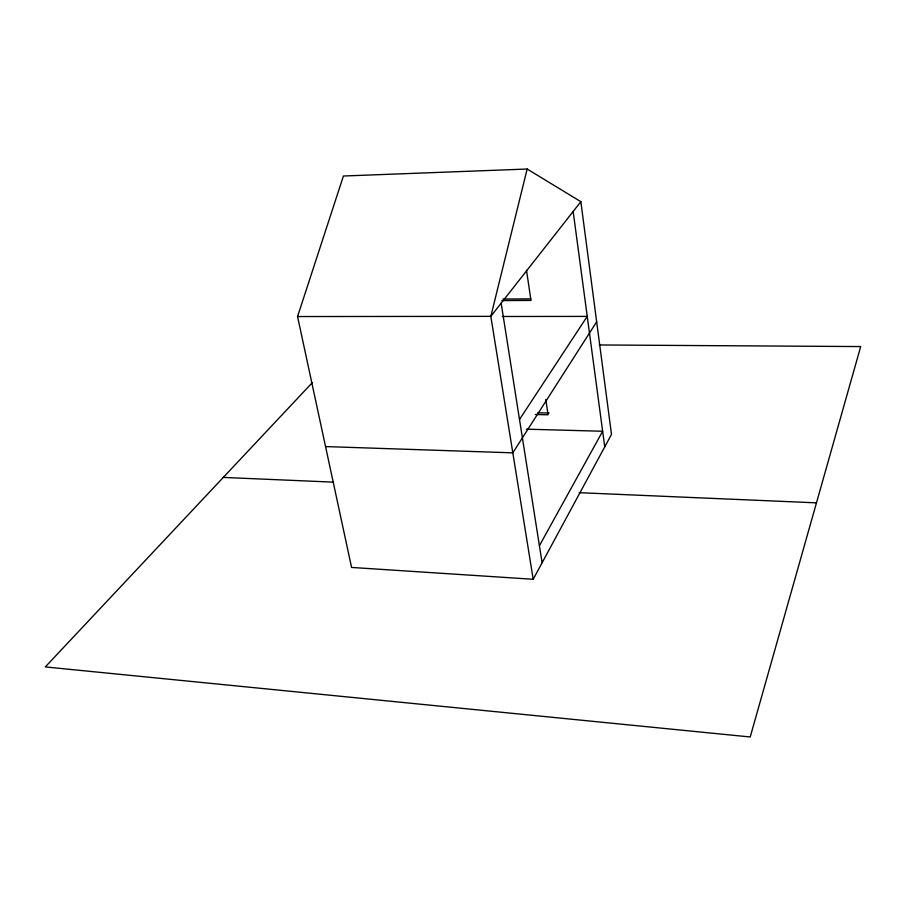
<?xml version="1.0" encoding="UTF-8"?>
<svg xmlns="http://www.w3.org/2000/svg" width="906" height="906" viewBox="0 0 906 906"><rect width="100%" height="100%" fill="white"/><g stroke="black" fill="none" stroke-linecap="round" stroke-linejoin="round"><path stroke-width="1.36" d="M527.167 169.026L490.825 316.364L533.192 579.274L351.573 567.439L297.553 316.545L343.419 176.013L527.167 169.026L580.848 201.687L611.493 434.382L533.192 579.274M539.41 545.718L602.649 431.256L526.397 429.172M596.669 321.834L512.819 452.841L325.548 446.567M519.5 419.489L587.235 316.409L502.354 316.488M580.848 201.687L490.825 316.364L297.553 316.545M312.366 382.592L45.3 666.929L750.213 736.974L860.7 346.568L599.274 344.96M503.045 299.025L530.78 298.878M501.822 300.577L530.995 300.43L526.499 270.305M537.87 412.796L549.161 413.057M535.344 414.495L548.062 414.801L545.786 399.512M223.295 477.417L333.453 482.139M579.194 492.683L816.465 502.853M501.165 303.193L542.105 562.796M573.158 211.472L604.744 446.873"/></g></svg>
